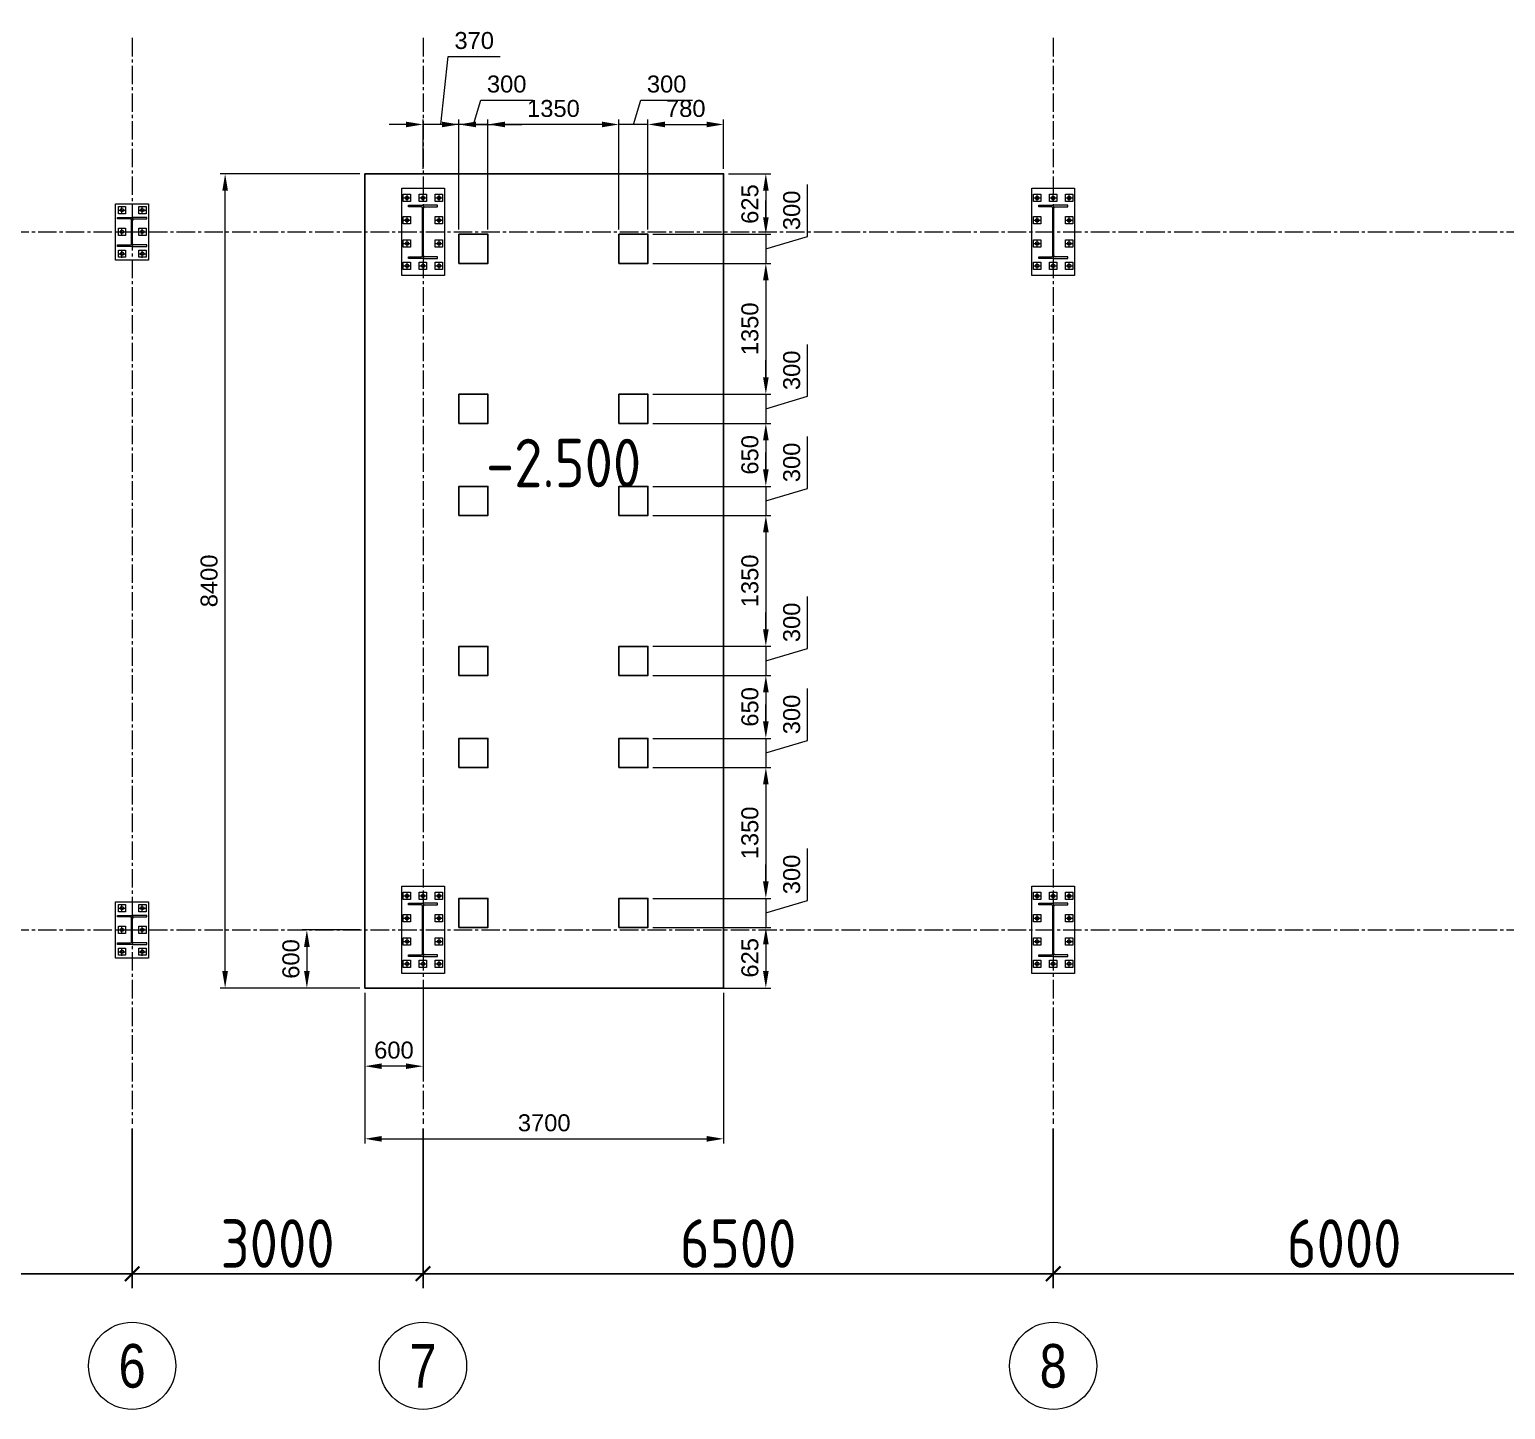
# Model space of a CAD drawing. Header units: millimetres. Extents: x 163705 to 1616509, y 81827 to 302547.
# Drawn here: x 482778 to 498002, y 241216 to 255450 of the extents above; entities that cross this region are included whole.
import ezdxf
from ezdxf.enums import TextEntityAlignment as Align

# ---------------------------------------------------------------- set-up
doc = ezdxf.new("R2010")
doc.units = ezdxf.units.MM
doc.header["$LTSCALE"] = 10
doc.linetypes.add('CENTER2', pattern=[28.575, 19.05, -3.175, 3.175, -3.175])
for name, color, linetype, lineweight in [('1-中心线', 1, 'CENTER2', 0), ('1-护栏', 4, 'Continuous', 18), ('1-标注', 3, 'Continuous', 0), ('1-设备轮廓', 2, 'Continuous', 18), ('1-钢构', 6, 'Continuous', 0)]:
    doc.layers.add(name, color=color, linetype=linetype, lineweight=lineweight)
doc.styles.add('ARIAL', font='arial.ttf', dxfattribs={"width": 0.7})
doc.styles.add('HZ', font='gbenor.shx', dxfattribs={"bigfont": 'gbcbig.shx'})
doc.styles.get("Standard").update_dxf_attribs({"font": 'arial.ttf'})
doc.dimstyles.new('100$0', dxfattribs={"dimscale": 100, "dimtxt": 5, "dimasz": 1.5, "dimexe": 1.5, "dimexo": 0.5, "dimtad": 1, "dimdec": 0, "dimdsep": 46, "dimtxsty": 'HZ', "dimblk": 'ARCHTICK', "dimcen": 2.5, "dimdle": 1, "dimclrd": 256, "dimclre": 256, "dimadec": 0, "dimazin": 0, "dimtfac": 1, "dimtdec": 0, "dimtmove": 0, "dimatfit": 3, "dimfxl": 0, "dimarcsym": 0})
doc.dimstyles.new('AM_GB50$0', dxfattribs={"dimscale": 50, "dimtxt": 3.5, "dimasz": 3.5, "dimexe": 1, "dimexo": 1, "dimgap": 1.5, "dimtad": 1, "dimdsep": 46, "dimtxsty": 'Standard', "dimcen": 0, "dimclrd": 256, "dimclre": 256, "dimclrt": 2, "dimadec": 0, "dimazin": 2, "dimtp": 0.1, "dimtm": 0.1, "dimtfac": 0.71, "dimtdec": 3, "dimtmove": 0, "dimatfit": 3, "dimfxl": 0, "dimlwd": -1, "dimlwe": -1, "dimarcsym": 0})

# ---------------------------------------------------------------- blocks, each defined once
blk = doc.blocks.new('G$CCDFBE48F')
for p, q in [((24, 515), (106, 515)), ((65, 474), (65, 556)), ((235, 515), (316, 515)), ((275, 474), (275, 556)), ((20, 425), (20, 440)), ((20, 440), (170, 440)), ((152, 425), (20, 425)), ((65, 250), (65, 330)), ((165, 168), (165, 412)), ((170, 443), (170, 137)), ((320, 440), (170, 440)), ((175, 168), (175, 412)), ((188, 425), (320, 425)), ((275, 250), (275, 330)), ((320, 425), (320, 440)), ((20, 140), (20, 155)), ((20, 155), (152, 155)), ((24, 290), (106, 290)), ((320, 155), (188, 155)), ((235, 290), (316, 290)), ((320, 140), (320, 155)), ((170, 140), (20, 140)), ((24, 65), (106, 65)), ((65, 24), (65, 106)), ((170, 140), (320, 140)), ((235, 65), (316, 65)), ((275, 24), (275, 106))]:
    blk.add_line(p, q)
for points in [[(0, 0), (0, 580), (340, 580), (340, 0)], [(28, 478), (28, 552), (102, 552), (102, 478)], [(238, 478), (238, 552), (313, 552), (313, 478)], [(28, 252), (28, 328), (102, 328), (102, 252)], [(238, 252), (238, 328), (313, 328), (313, 252)], [(28, 28), (28, 102), (102, 102), (102, 28)], [(238, 28), (238, 102), (313, 102), (313, 28)]]:
    blk.add_lwpolyline(points, close=True)
for centre in [(65, 515), (275, 515), (65, 290), (275, 290), (65, 65), (275, 65)]:
    blk.add_circle(centre, 18)
for centre, start, end in [((152, 412), 0, 90), ((188, 412), 90, 180), ((152, 168), 270, 0), ((188, 168), 180, 270)]:
    blk.add_arc(centre, 13, start, end)
blk.add_text('HC_SUPERPART', height=0.001).set_placement((170, 140))
blk = doc.blocks.new('G$CFEC4C302')
for p, q in [((14, 800), (95, 800)), ((55, 760), (55, 840)), ((179, 800), (260, 800)), ((220, 760), (220, 840)), ((344, 800), (425, 800)), ((385, 760), (385, 840)), ((55, 530), (55, 610)), ((70, 707), (70, 725)), ((70, 725), (220, 725)), ((202, 707), (70, 707)), ((215, 206), (215, 694)), ((220, 728), (220, 172)), ((370, 725), (220, 725)), ((226, 206), (226, 694)), ((239, 707), (370, 707)), ((370, 707), (370, 725)), ((385, 530), (385, 610)), ((14, 570), (95, 570)), ((344, 570), (425, 570)), ((14, 330), (95, 330)), ((55, 290), (55, 370)), ((344, 330), (425, 330)), ((385, 290), (385, 370)), ((70, 175), (70, 193)), ((70, 193), (202, 193)), ((220, 175), (70, 175)), ((220, 175), (370, 175)), ((370, 193), (239, 193)), ((370, 175), (370, 193)), ((14, 100), (95, 100)), ((55, 60), (55, 140)), ((179, 100), (260, 100)), ((220, 60), (220, 140)), ((344, 100), (425, 100)), ((385, 60), (385, 140))]:
    blk.add_line(p, q)
for points in [[(0, 0), (0, 900), (440, 900), (440, 0)], [(17, 762), (17, 838), (92, 838), (92, 762)], [(182, 762), (182, 838), (257, 838), (257, 762)], [(347, 762), (347, 838), (422, 838), (422, 762)], [(17, 532), (17, 608), (92, 608), (92, 532)], [(347, 532), (347, 608), (422, 608), (422, 532)], [(17, 292), (17, 368), (92, 368), (92, 292)], [(347, 292), (347, 368), (422, 368), (422, 292)], [(17, 62), (17, 138), (92, 138), (92, 62)], [(182, 62), (182, 138), (257, 138), (257, 62)], [(347, 62), (347, 138), (422, 138), (422, 62)]]:
    blk.add_lwpolyline(points, close=True)
for centre in [(55, 800), (220, 800), (385, 800), (55, 570), (385, 570), (55, 330), (385, 330), (55, 100), (220, 100), (385, 100)]:
    blk.add_circle(centre, 18)
for centre, start, end in [((202, 694), 0, 90), ((239, 694), 90, 180), ((202, 206), 270, 0), ((239, 206), 180, 270)]:
    blk.add_arc(centre, 13, start, end)
blk.add_text('HC_SUPERPART', height=0.001).set_placement((220, 175))
blk = doc.blocks.new('_ArchTick')
at = {"const_width": 0.15}
blk.add_lwpolyline([(-0.5, -0.5), (0.5, 0.5)], dxfattribs=at)
blk = doc.blocks.new('*D955')
at = {"layer": '1-标注', "lineweight": -2, "transparency": 16777216}
for p, q in [((478837, 244113), (478837, 242466)), ((483837, 244113), (483837, 242466)), ((478737, 242616), (483937, 242616))]:
    blk.add_line(p, q, dxfattribs=at)
at = {"layer": 'Defpoints', "color": 0, "transparency": 16777216}
for p in [(478837, 244163), (483837, 244163), (483837, 242616)]:
    blk.add_point(p, dxfattribs=at)
at = {"layer": '1-标注', "lineweight": -2, "transparency": 16777216, "xscale": 150, "yscale": 150, "zscale": 150, "rotation": 180}
blk.add_blockref('_ArchTick', (478837, 242616), dxfattribs=at)
at = {"layer": '1-标注', "lineweight": -2, "transparency": 16777216, "xscale": 150, "yscale": 150, "zscale": 150}
blk.add_blockref('_ArchTick', (483837, 242616), dxfattribs=at)
at = {"layer": '1-标注', "color": 0, "transparency": 16777216, "insert": (481337, 242928), "char_height": 500, "attachment_point": 5, "style": 'HZ'}
blk.add_mtext('5000', dxfattribs=at)
blk = doc.blocks.new('*D956')
at = {"layer": '1-标注', "lineweight": -2, "transparency": 16777216}
for p, q in [((483837, 244113), (483837, 242466)), ((486837, 244113), (486837, 242466)), ((483737, 242616), (486937, 242616))]:
    blk.add_line(p, q, dxfattribs=at)
at = {"layer": 'Defpoints', "color": 0, "transparency": 16777216}
for p in [(483837, 244163), (486837, 244163), (486837, 242616)]:
    blk.add_point(p, dxfattribs=at)
at = {"layer": '1-标注', "lineweight": -2, "transparency": 16777216, "xscale": 150, "yscale": 150, "zscale": 150, "rotation": 180}
blk.add_blockref('_ArchTick', (483837, 242616), dxfattribs=at)
at = {"layer": '1-标注', "lineweight": -2, "transparency": 16777216, "xscale": 150, "yscale": 150, "zscale": 150}
blk.add_blockref('_ArchTick', (486837, 242616), dxfattribs=at)
at = {"layer": '1-标注', "color": 0, "transparency": 16777216, "insert": (485337, 242928), "char_height": 500, "attachment_point": 5, "style": 'HZ'}
blk.add_mtext('3000', dxfattribs=at)
blk = doc.blocks.new('*D957')
at = {"layer": '1-标注', "lineweight": -2, "transparency": 16777216}
for p, q in [((486837, 244113), (486837, 242466)), ((493337, 244113), (493337, 242466)), ((486737, 242616), (493437, 242616))]:
    blk.add_line(p, q, dxfattribs=at)
at = {"layer": 'Defpoints', "color": 0, "transparency": 16777216}
for p in [(486837, 244163), (493337, 244163), (493337, 242616)]:
    blk.add_point(p, dxfattribs=at)
at = {"layer": '1-标注', "lineweight": -2, "transparency": 16777216, "xscale": 150, "yscale": 150, "zscale": 150, "rotation": 180}
blk.add_blockref('_ArchTick', (486837, 242616), dxfattribs=at)
at = {"layer": '1-标注', "lineweight": -2, "transparency": 16777216, "xscale": 150, "yscale": 150, "zscale": 150}
blk.add_blockref('_ArchTick', (493337, 242616), dxfattribs=at)
at = {"layer": '1-标注', "color": 0, "transparency": 16777216, "insert": (490087, 242928), "char_height": 500, "attachment_point": 5, "style": 'HZ'}
blk.add_mtext('6500', dxfattribs=at)
blk = doc.blocks.new('*D958')
at = {"layer": '1-标注', "lineweight": -2, "transparency": 16777216}
for p, q in [((493337, 244113), (493337, 242466)), ((499337, 244113), (499337, 242466)), ((493237, 242616), (499437, 242616))]:
    blk.add_line(p, q, dxfattribs=at)
at = {"layer": 'Defpoints', "color": 0, "transparency": 16777216}
for p in [(493337, 244163), (499337, 244163), (499337, 242616)]:
    blk.add_point(p, dxfattribs=at)
at = {"layer": '1-标注', "lineweight": -2, "transparency": 16777216, "xscale": 150, "yscale": 150, "zscale": 150, "rotation": 180}
blk.add_blockref('_ArchTick', (493337, 242616), dxfattribs=at)
at = {"layer": '1-标注', "lineweight": -2, "transparency": 16777216, "xscale": 150, "yscale": 150, "zscale": 150}
blk.add_blockref('_ArchTick', (499337, 242616), dxfattribs=at)
at = {"layer": '1-标注', "color": 0, "transparency": 16777216, "insert": (496337, 242928), "char_height": 500, "attachment_point": 5, "style": 'HZ'}
blk.add_mtext('6000', dxfattribs=at)
blk = doc.blocks.new('*D969')
at = {"layer": '1-标注', "linetype": 'ByBlock', "transparency": 16777216}
for p, q in [((486187, 246163), (485589, 246163)), ((485639, 245988), (485639, 245738)), ((486187, 245563), (485589, 245563))]:
    blk.add_line(p, q, dxfattribs=at)
at = {"layer": '1-标注', "transparency": 16777216}
for points in [[(485610, 245988), (485668, 245988), (485639, 246163)], [(485610, 245738), (485668, 245738), (485639, 245563)]]:
    blk.add_solid(points, dxfattribs=at)
at = {"layer": 'Defpoints', "color": 0, "transparency": 16777216}
for p in [(486237, 246163), (485639, 245563), (486237, 245563)]:
    blk.add_point(p, dxfattribs=at)
at = {"layer": '1-标注', "color": 2, "transparency": 16777216, "insert": (485475, 245863), "char_height": 175, "attachment_point": 5, "rotation": 90}
blk.add_mtext('600', dxfattribs=at)
blk = doc.blocks.new('*D970')
at = {"layer": '1-标注', "linetype": 'ByBlock', "transparency": 16777216}
for p, q in [((486187, 253963), (484746, 253963)), ((484796, 245738), (484796, 253788)), ((486187, 245563), (484746, 245563))]:
    blk.add_line(p, q, dxfattribs=at)
at = {"layer": '1-标注', "transparency": 16777216}
for points in [[(484767, 253788), (484825, 253788), (484796, 253963)], [(484767, 245738), (484825, 245738), (484796, 245563)]]:
    blk.add_solid(points, dxfattribs=at)
at = {"layer": 'Defpoints', "color": 0, "transparency": 16777216}
for p in [(484796, 253963), (486237, 253963), (486237, 245563)]:
    blk.add_point(p, dxfattribs=at)
at = {"layer": '1-标注', "color": 2, "transparency": 16777216, "insert": (484631, 249763), "char_height": 175, "attachment_point": 5, "rotation": 90}
blk.add_mtext('8400', dxfattribs=at)
blk = doc.blocks.new('*D971')
at = {"layer": '1-标注', "linetype": 'ByBlock', "transparency": 16777216}
for p, q in [((486237, 245513), (486237, 244707)), ((486837, 245513), (486837, 244707)), ((486662, 244757), (486412, 244757))]:
    blk.add_line(p, q, dxfattribs=at)
at = {"layer": '1-标注', "transparency": 16777216}
for points in [[(486412, 244786), (486412, 244728), (486237, 244757)], [(486662, 244786), (486662, 244728), (486837, 244757)]]:
    blk.add_solid(points, dxfattribs=at)
at = {"layer": 'Defpoints', "color": 0, "transparency": 16777216}
for p in [(486237, 245563), (486837, 245563), (486237, 244757)]:
    blk.add_point(p, dxfattribs=at)
at = {"layer": '1-标注', "color": 2, "transparency": 16777216, "insert": (486537, 244922), "char_height": 175, "attachment_point": 5}
blk.add_mtext('600', dxfattribs=at)
blk = doc.blocks.new('*D972')
at = {"layer": '1-标注', "linetype": 'ByBlock', "transparency": 16777216}
for p, q in [((486237, 245513), (486237, 243958)), ((489937, 245513), (489937, 243958)), ((486412, 244008), (489762, 244008))]:
    blk.add_line(p, q, dxfattribs=at)
at = {"layer": '1-标注', "transparency": 16777216}
for points in [[(486412, 244037), (486412, 243978), (486237, 244008)], [(489762, 244037), (489762, 243978), (489937, 244008)]]:
    blk.add_solid(points, dxfattribs=at)
at = {"layer": 'Defpoints', "color": 0, "transparency": 16777216}
for p in [(486237, 245563), (489937, 245563), (489937, 244008)]:
    blk.add_point(p, dxfattribs=at)
at = {"layer": '1-标注', "color": 2, "transparency": 16777216, "insert": (488087, 244172), "char_height": 175, "attachment_point": 5}
blk.add_mtext('3700', dxfattribs=at)
blk = doc.blocks.new('*D1059')
at = {"layer": '1-标注', "linetype": 'ByBlock', "transparency": 16777216}
for p, q in [((489157, 253388), (489157, 254521)), ((489332, 254471), (489762, 254471)), ((489937, 254013), (489937, 254521))]:
    blk.add_line(p, q, dxfattribs=at)
at = {"layer": '1-标注', "transparency": 16777216}
for points in [[(489332, 254500), (489332, 254442), (489157, 254471)], [(489762, 254500), (489762, 254442), (489937, 254471)]]:
    blk.add_solid(points, dxfattribs=at)
at = {"layer": 'Defpoints', "color": 0, "transparency": 16777216}
for p in [(489937, 254471), (489937, 253963), (489157, 253338)]:
    blk.add_point(p, dxfattribs=at)
at = {"layer": '1-标注', "color": 2, "transparency": 16777216, "insert": (489547, 254635), "char_height": 175, "attachment_point": 5}
blk.add_mtext('780', dxfattribs=at)
blk = doc.blocks.new('*D1060')
at = {"layer": '1-标注', "linetype": 'ByBlock', "transparency": 16777216}
for p, q in [((489007, 254471), (489083, 254723)), ((489083, 254723), (489618, 254723)), ((488682, 254471), (488507, 254471)), ((488857, 253388), (488857, 254521)), ((489157, 254471), (488857, 254471)), ((489157, 254471), (488857, 254471)), ((489157, 253388), (489157, 254521)), ((489332, 254471), (489507, 254471))]:
    blk.add_line(p, q, dxfattribs=at)
at = {"layer": '1-标注', "transparency": 16777216}
for points in [[(488682, 254500), (488682, 254442), (488857, 254471)], [(489332, 254500), (489332, 254442), (489157, 254471)]]:
    blk.add_solid(points, dxfattribs=at)
at = {"layer": 'Defpoints', "color": 0, "transparency": 16777216}
for p in [(488857, 254471), (488857, 253338), (489157, 253338)]:
    blk.add_point(p, dxfattribs=at)
at = {"layer": '1-标注', "color": 2, "transparency": 16777216, "insert": (489350, 254887), "char_height": 175, "attachment_point": 5}
blk.add_mtext('300', dxfattribs=at)
blk = doc.blocks.new('*D1061')
at = {"layer": '1-标注', "linetype": 'ByBlock', "transparency": 16777216}
for p, q in [((487507, 253388), (487507, 254521)), ((488682, 254471), (487682, 254471)), ((488857, 253388), (488857, 254521))]:
    blk.add_line(p, q, dxfattribs=at)
at = {"layer": '1-标注', "transparency": 16777216}
for points in [[(487682, 254500), (487682, 254442), (487507, 254471)], [(488682, 254500), (488682, 254442), (488857, 254471)]]:
    blk.add_solid(points, dxfattribs=at)
at = {"layer": 'Defpoints', "color": 0, "transparency": 16777216}
for p in [(487507, 254471), (487507, 253338), (488857, 253338)]:
    blk.add_point(p, dxfattribs=at)
at = {"layer": '1-标注', "color": 2, "transparency": 16777216, "insert": (488182, 254635), "char_height": 175, "attachment_point": 5}
blk.add_mtext('1350', dxfattribs=at)
blk = doc.blocks.new('*D1062')
at = {"layer": '1-标注', "linetype": 'ByBlock', "transparency": 16777216}
for p, q in [((487357, 254471), (487433, 254723)), ((487433, 254723), (487968, 254723)), ((487032, 254471), (486857, 254471)), ((487207, 253388), (487207, 254521)), ((487507, 254471), (487207, 254471)), ((487507, 254471), (487207, 254471)), ((487507, 253388), (487507, 254521)), ((487682, 254471), (487857, 254471))]:
    blk.add_line(p, q, dxfattribs=at)
at = {"layer": '1-标注', "transparency": 16777216}
for points in [[(487032, 254500), (487032, 254442), (487207, 254471)], [(487682, 254500), (487682, 254442), (487507, 254471)]]:
    blk.add_solid(points, dxfattribs=at)
at = {"layer": 'Defpoints', "color": 0, "transparency": 16777216}
for p in [(487207, 254471), (487207, 253338), (487507, 253338)]:
    blk.add_point(p, dxfattribs=at)
at = {"layer": '1-标注', "color": 2, "transparency": 16777216, "insert": (487700, 254887), "char_height": 175, "attachment_point": 5}
blk.add_mtext('300', dxfattribs=at)
blk = doc.blocks.new('*D1063')
at = {"layer": '1-标注', "linetype": 'ByBlock', "transparency": 16777216}
for p, q in [((487022, 254471), (487098, 255171)), ((487098, 255171), (487633, 255171)), ((486662, 254471), (486487, 254471)), ((486837, 254013), (486837, 254521)), ((487207, 254471), (486837, 254471)), ((487207, 254471), (486837, 254471)), ((487207, 253388), (487207, 254521)), ((487382, 254471), (487557, 254471))]:
    blk.add_line(p, q, dxfattribs=at)
at = {"layer": '1-标注', "transparency": 16777216}
for points in [[(486662, 254500), (486662, 254442), (486837, 254471)], [(487382, 254500), (487382, 254442), (487207, 254471)]]:
    blk.add_solid(points, dxfattribs=at)
at = {"layer": 'Defpoints', "color": 0, "transparency": 16777216}
for p in [(486837, 254471), (486837, 253963), (487207, 253338)]:
    blk.add_point(p, dxfattribs=at)
at = {"layer": '1-标注', "color": 2, "transparency": 16777216, "insert": (487365, 255336), "char_height": 175, "attachment_point": 5}
blk.add_mtext('370', dxfattribs=at)
blk = doc.blocks.new('*D1064')
at = {"layer": '1-标注', "linetype": 'ByBlock', "transparency": 16777216}
for p, q in [((489987, 253963), (490423, 253963)), ((490373, 253788), (490373, 253513)), ((489207, 253338), (490423, 253338))]:
    blk.add_line(p, q, dxfattribs=at)
at = {"layer": '1-标注', "transparency": 16777216}
for points in [[(490344, 253788), (490402, 253788), (490373, 253963)], [(490344, 253513), (490402, 253513), (490373, 253338)]]:
    blk.add_solid(points, dxfattribs=at)
at = {"layer": 'Defpoints', "color": 0, "transparency": 16777216}
for p in [(489937, 253963), (489157, 253338), (490373, 253338)]:
    blk.add_point(p, dxfattribs=at)
at = {"layer": '1-标注', "color": 2, "transparency": 16777216, "insert": (490209, 253650), "char_height": 175, "attachment_point": 5, "rotation": 90}
blk.add_mtext('625', dxfattribs=at)
blk = doc.blocks.new('*D1065')
at = {"layer": '1-标注', "linetype": 'ByBlock', "transparency": 16777216}
for p, q in [((490804, 253317), (490804, 253853)), ((490373, 253513), (490373, 253688)), ((489207, 253338), (490423, 253338)), ((490373, 253338), (490373, 253038)), ((490373, 253338), (490373, 253038)), ((490373, 253188), (490804, 253317)), ((489207, 253038), (490423, 253038)), ((490373, 252863), (490373, 252688))]:
    blk.add_line(p, q, dxfattribs=at)
at = {"layer": '1-标注', "transparency": 16777216}
for points in [[(490344, 253513), (490402, 253513), (490373, 253338)], [(490344, 252863), (490402, 252863), (490373, 253038)]]:
    blk.add_solid(points, dxfattribs=at)
at = {"layer": 'Defpoints', "color": 0, "transparency": 16777216}
for p in [(489157, 253338), (489157, 253038), (490373, 253038)]:
    blk.add_point(p, dxfattribs=at)
at = {"layer": '1-标注', "color": 2, "transparency": 16777216, "insert": (490640, 253585), "char_height": 175, "attachment_point": 5, "rotation": 90}
blk.add_mtext('300', dxfattribs=at)
blk = doc.blocks.new('*D1066')
at = {"layer": '1-标注', "linetype": 'ByBlock', "transparency": 16777216}
for p, q in [((489207, 253038), (490423, 253038)), ((490373, 252863), (490373, 251863)), ((489207, 251688), (490423, 251688))]:
    blk.add_line(p, q, dxfattribs=at)
at = {"layer": '1-标注', "transparency": 16777216}
for points in [[(490344, 252863), (490402, 252863), (490373, 253038)], [(490344, 251863), (490402, 251863), (490373, 251688)]]:
    blk.add_solid(points, dxfattribs=at)
at = {"layer": 'Defpoints', "color": 0, "transparency": 16777216}
for p in [(489157, 253038), (489157, 251688), (490373, 251688)]:
    blk.add_point(p, dxfattribs=at)
at = {"layer": '1-标注', "color": 2, "transparency": 16777216, "insert": (490209, 252363), "char_height": 175, "attachment_point": 5, "rotation": 90}
blk.add_mtext('1350', dxfattribs=at)
blk = doc.blocks.new('*D1067')
at = {"layer": '1-标注', "linetype": 'ByBlock', "transparency": 16777216}
for p, q in [((490804, 251667), (490804, 252203)), ((490373, 251863), (490373, 252038)), ((489207, 251688), (490423, 251688)), ((490373, 251688), (490373, 251388)), ((490373, 251688), (490373, 251388)), ((490373, 251538), (490804, 251667)), ((489207, 251388), (490423, 251388)), ((490373, 251213), (490373, 251038))]:
    blk.add_line(p, q, dxfattribs=at)
at = {"layer": '1-标注', "transparency": 16777216}
for points in [[(490344, 251863), (490402, 251863), (490373, 251688)], [(490344, 251213), (490402, 251213), (490373, 251388)]]:
    blk.add_solid(points, dxfattribs=at)
at = {"layer": 'Defpoints', "color": 0, "transparency": 16777216}
for p in [(489157, 251688), (489157, 251388), (490373, 251388)]:
    blk.add_point(p, dxfattribs=at)
at = {"layer": '1-标注', "color": 2, "transparency": 16777216, "insert": (490640, 251935), "char_height": 175, "attachment_point": 5, "rotation": 90}
blk.add_mtext('300', dxfattribs=at)
blk = doc.blocks.new('*D1068')
at = {"layer": '1-标注', "linetype": 'ByBlock', "transparency": 16777216}
for p, q in [((489207, 251388), (490423, 251388)), ((490373, 251213), (490373, 250913)), ((489207, 250738), (490423, 250738))]:
    blk.add_line(p, q, dxfattribs=at)
at = {"layer": '1-标注', "transparency": 16777216}
for points in [[(490344, 251213), (490402, 251213), (490373, 251388)], [(490344, 250913), (490402, 250913), (490373, 250738)]]:
    blk.add_solid(points, dxfattribs=at)
at = {"layer": 'Defpoints', "color": 0, "transparency": 16777216}
for p in [(489157, 251388), (489157, 250738), (490373, 250738)]:
    blk.add_point(p, dxfattribs=at)
at = {"layer": '1-标注', "color": 2, "transparency": 16777216, "insert": (490209, 251063), "char_height": 175, "attachment_point": 5, "rotation": 90}
blk.add_mtext('650', dxfattribs=at)
blk = doc.blocks.new('*D1069')
at = {"layer": '1-标注', "linetype": 'ByBlock', "transparency": 16777216}
for p, q in [((490804, 250717), (490804, 251253)), ((490373, 250913), (490373, 251088)), ((489207, 250738), (490423, 250738)), ((490373, 250738), (490373, 250438)), ((490373, 250738), (490373, 250438)), ((490373, 250588), (490804, 250717)), ((489207, 250438), (490423, 250438)), ((490373, 250263), (490373, 250088))]:
    blk.add_line(p, q, dxfattribs=at)
at = {"layer": '1-标注', "transparency": 16777216}
for points in [[(490344, 250913), (490402, 250913), (490373, 250738)], [(490344, 250263), (490402, 250263), (490373, 250438)]]:
    blk.add_solid(points, dxfattribs=at)
at = {"layer": 'Defpoints', "color": 0, "transparency": 16777216}
for p in [(489157, 250738), (489157, 250438), (490373, 250438)]:
    blk.add_point(p, dxfattribs=at)
at = {"layer": '1-标注', "color": 2, "transparency": 16777216, "insert": (490640, 250985), "char_height": 175, "attachment_point": 5, "rotation": 90}
blk.add_mtext('300', dxfattribs=at)
blk = doc.blocks.new('*D1070')
at = {"layer": '1-标注', "linetype": 'ByBlock', "transparency": 16777216}
for p, q in [((489207, 250438), (490423, 250438)), ((490373, 250263), (490373, 249263)), ((489207, 249088), (490423, 249088))]:
    blk.add_line(p, q, dxfattribs=at)
at = {"layer": '1-标注', "transparency": 16777216}
for points in [[(490344, 250263), (490402, 250263), (490373, 250438)], [(490344, 249263), (490402, 249263), (490373, 249088)]]:
    blk.add_solid(points, dxfattribs=at)
at = {"layer": 'Defpoints', "color": 0, "transparency": 16777216}
for p in [(489157, 250438), (489157, 249088), (490373, 249088)]:
    blk.add_point(p, dxfattribs=at)
at = {"layer": '1-标注', "color": 2, "transparency": 16777216, "insert": (490209, 249763), "char_height": 175, "attachment_point": 5, "rotation": 90}
blk.add_mtext('1350', dxfattribs=at)
blk = doc.blocks.new('*D1071')
at = {"layer": '1-标注', "linetype": 'ByBlock', "transparency": 16777216}
for p, q in [((490804, 249067), (490804, 249603)), ((490373, 249263), (490373, 249438)), ((489207, 249088), (490423, 249088)), ((490373, 249088), (490373, 248788)), ((490373, 249088), (490373, 248788)), ((490373, 248938), (490804, 249067)), ((489207, 248788), (490423, 248788)), ((490373, 248613), (490373, 248438))]:
    blk.add_line(p, q, dxfattribs=at)
at = {"layer": '1-标注', "transparency": 16777216}
for points in [[(490344, 249263), (490402, 249263), (490373, 249088)], [(490344, 248613), (490402, 248613), (490373, 248788)]]:
    blk.add_solid(points, dxfattribs=at)
at = {"layer": 'Defpoints', "color": 0, "transparency": 16777216}
for p in [(489157, 249088), (489157, 248788), (490373, 248788)]:
    blk.add_point(p, dxfattribs=at)
at = {"layer": '1-标注', "color": 2, "transparency": 16777216, "insert": (490640, 249335), "char_height": 175, "attachment_point": 5, "rotation": 90}
blk.add_mtext('300', dxfattribs=at)
blk = doc.blocks.new('*D1072')
at = {"layer": '1-标注', "linetype": 'ByBlock', "transparency": 16777216}
for p, q in [((489207, 248788), (490423, 248788)), ((490373, 248613), (490373, 248313)), ((489207, 248138), (490423, 248138))]:
    blk.add_line(p, q, dxfattribs=at)
at = {"layer": '1-标注', "transparency": 16777216}
for points in [[(490344, 248613), (490402, 248613), (490373, 248788)], [(490344, 248313), (490402, 248313), (490373, 248138)]]:
    blk.add_solid(points, dxfattribs=at)
at = {"layer": 'Defpoints', "color": 0, "transparency": 16777216}
for p in [(489157, 248788), (489157, 248138), (490373, 248138)]:
    blk.add_point(p, dxfattribs=at)
at = {"layer": '1-标注', "color": 2, "transparency": 16777216, "insert": (490209, 248463), "char_height": 175, "attachment_point": 5, "rotation": 90}
blk.add_mtext('650', dxfattribs=at)
blk = doc.blocks.new('*D1073')
at = {"layer": '1-标注', "linetype": 'ByBlock', "transparency": 16777216}
for p, q in [((490804, 248117), (490804, 248653)), ((490373, 248313), (490373, 248488)), ((489207, 248138), (490423, 248138)), ((490373, 248138), (490373, 247838)), ((490373, 248138), (490373, 247838)), ((490373, 247988), (490804, 248117)), ((489207, 247838), (490423, 247838)), ((490373, 247663), (490373, 247488))]:
    blk.add_line(p, q, dxfattribs=at)
at = {"layer": '1-标注', "transparency": 16777216}
for points in [[(490344, 248313), (490402, 248313), (490373, 248138)], [(490344, 247663), (490402, 247663), (490373, 247838)]]:
    blk.add_solid(points, dxfattribs=at)
at = {"layer": 'Defpoints', "color": 0, "transparency": 16777216}
for p in [(489157, 248138), (489157, 247838), (490373, 247838)]:
    blk.add_point(p, dxfattribs=at)
at = {"layer": '1-标注', "color": 2, "transparency": 16777216, "insert": (490640, 248385), "char_height": 175, "attachment_point": 5, "rotation": 90}
blk.add_mtext('300', dxfattribs=at)
blk = doc.blocks.new('*D1074')
at = {"layer": '1-标注', "linetype": 'ByBlock', "transparency": 16777216}
for p, q in [((489207, 247838), (490423, 247838)), ((490373, 247663), (490373, 246663)), ((489207, 246488), (490423, 246488))]:
    blk.add_line(p, q, dxfattribs=at)
at = {"layer": '1-标注', "transparency": 16777216}
for points in [[(490344, 247663), (490402, 247663), (490373, 247838)], [(490344, 246663), (490402, 246663), (490373, 246488)]]:
    blk.add_solid(points, dxfattribs=at)
at = {"layer": 'Defpoints', "color": 0, "transparency": 16777216}
for p in [(489157, 247838), (489157, 246488), (490373, 246488)]:
    blk.add_point(p, dxfattribs=at)
at = {"layer": '1-标注', "color": 2, "transparency": 16777216, "insert": (490209, 247163), "char_height": 175, "attachment_point": 5, "rotation": 90}
blk.add_mtext('1350', dxfattribs=at)
blk = doc.blocks.new('*D1075')
at = {"layer": '1-标注', "linetype": 'ByBlock', "transparency": 16777216}
for p, q in [((490804, 246467), (490804, 247003)), ((490373, 246663), (490373, 246838)), ((489207, 246488), (490423, 246488)), ((490373, 246488), (490373, 246188)), ((490373, 246488), (490373, 246188)), ((490373, 246338), (490804, 246467)), ((489207, 246188), (490423, 246188)), ((490373, 246013), (490373, 245838))]:
    blk.add_line(p, q, dxfattribs=at)
at = {"layer": '1-标注', "transparency": 16777216}
for points in [[(490344, 246663), (490402, 246663), (490373, 246488)], [(490344, 246013), (490402, 246013), (490373, 246188)]]:
    blk.add_solid(points, dxfattribs=at)
at = {"layer": 'Defpoints', "color": 0, "transparency": 16777216}
for p in [(489157, 246488), (489157, 246188), (490373, 246188)]:
    blk.add_point(p, dxfattribs=at)
at = {"layer": '1-标注', "color": 2, "transparency": 16777216, "insert": (490640, 246735), "char_height": 175, "attachment_point": 5, "rotation": 90}
blk.add_mtext('300', dxfattribs=at)
blk = doc.blocks.new('*D1076')
at = {"layer": '1-标注', "linetype": 'ByBlock', "transparency": 16777216}
for p, q in [((489207, 246188), (490423, 246188)), ((490373, 246013), (490373, 245738)), ((489207, 245563), (490423, 245563))]:
    blk.add_line(p, q, dxfattribs=at)
at = {"layer": '1-标注', "transparency": 16777216}
for points in [[(490344, 246013), (490402, 246013), (490373, 246188)], [(490344, 245738), (490402, 245738), (490373, 245563)]]:
    blk.add_solid(points, dxfattribs=at)
at = {"layer": 'Defpoints', "color": 0, "transparency": 16777216}
for p in [(489157, 246188), (489157, 245563), (490373, 245563)]:
    blk.add_point(p, dxfattribs=at)
at = {"layer": '1-标注', "color": 2, "transparency": 16777216, "insert": (490209, 245875), "char_height": 175, "attachment_point": 5, "rotation": 90}
blk.add_mtext('625', dxfattribs=at)

msp = doc.modelspace()

# ---------------------------------------------------------------- linework, layer by layer
for points in [[(486236.946, 245562.835), (486236.946, 253962.835), (489936.942, 253962.835), (489936.942, 245562.835)], [(487206.946, 253037.834), (487506.946, 253037.834), (487506.946, 253337.834), (487206.946, 253337.834)], [(488856.946, 253037.834), (489156.946, 253037.834), (489156.946, 253337.834), (488856.946, 253337.834)], [(487206.946, 251387.834), (487506.946, 251387.834), (487506.946, 251687.834), (487206.946, 251687.834)], [(488856.946, 251387.834), (489156.946, 251387.834), (489156.946, 251687.834), (488856.946, 251687.834)], [(487206.946, 250437.837), (487506.946, 250437.837), (487506.946, 250737.837), (487206.946, 250737.837)], [(488856.946, 250437.837), (489156.946, 250437.837), (489156.946, 250737.837), (488856.946, 250737.837)], [(487206.946, 248787.837), (487506.946, 248787.837), (487506.946, 249087.837), (487206.946, 249087.837)], [(488856.946, 248787.837), (489156.946, 248787.837), (489156.946, 249087.837), (488856.946, 249087.837)], [(487206.957, 247837.837), (487506.957, 247837.837), (487506.957, 248137.837), (487206.957, 248137.837)], [(488856.957, 247837.837), (489156.957, 247837.837), (489156.957, 248137.837), (488856.957, 248137.837)], [(487206.957, 246187.837), (487506.957, 246187.837), (487506.957, 246487.837), (487206.957, 246487.837)], [(488856.957, 246187.837), (489156.957, 246187.837), (489156.957, 246487.837), (488856.957, 246487.837)]]:
    msp.add_lwpolyline(points, close=True)
at = {"layer": '1-中心线'}
for p, q in [((483836.946, 255362.941), (483836.946, 244162.703)), ((486836.946, 255362.941), (486836.946, 244162.703)), ((493336.946, 255362.941), (493336.946, 244162.703)), ((455720.795, 253362.835), (534337.221, 253362.835)), ((455720.795, 246162.835), (534347.221, 246162.835))]:
    msp.add_line(p, q, dxfattribs=at)
at = {"layer": '1-护栏'}
for centre in [(483836.946, 241665.997), (486836.946, 241665.997), (493336.946, 241665.997)]:
    msp.add_circle(centre, 450, dxfattribs=at)

# ---------------------------------------------------------------- block references
at = {"layer": '1-钢构'}
for name, p in [('G$CFEC4C302', (486616.946, 252912.835)), ('G$CFEC4C302', (493116.946, 252912.835)), ('G$CCDFBE48F', (483666.946, 253072.835)), ('G$CFEC4C302', (486616.946, 245712.835)), ('G$CFEC4C302', (493116.946, 245712.835)), ('G$CCDFBE48F', (483666.946, 245872.835))]:
    msp.add_blockref(name, p, dxfattribs=at)

# ---------------------------------------------------------------- texts
at = {"layer": '1-护栏', "style": 'ARIAL', "width": 0.8}
for s, p in [('6', (483836.946, 241665.997)), ('7', (486836.946, 241665.997)), ('8', (493336.946, 241665.997))]:
    msp.add_text(s, height=450, dxfattribs=at).set_placement(p, align=Align.MIDDLE_CENTER)
at = {"layer": '1-设备轮廓', "insert": (487486.961, 251228.966), "char_height": 500, "width": 950.69162, "attachment_point": 1, "style": 'HZ'}
msp.add_mtext('-2.500', dxfattribs=at)

# ---------------------------------------------------------------- dimensions: what is measured, and where the dimension line sits
at = {"layer": '1-标注'}
dim = msp.add_linear_dim(base=(486836.946, 254471.041), p1=(487206.946, 253337.834), p2=(486836.946, 253962.835), dimstyle='AM_GB50$0', override={"dimtmove": 1}, dxfattribs=at)
dim.commit()
dim.dimension.update_dxf_attribs({"geometry": '*D1063', "text_midpoint": (487172.519, 255171.115), "dimtype": 160})
for base, p1, p2, dimstyle, override, picture, middle in [((487206.946, 254471.041), (487506.946, 253337.834), (487206.946, 253337.834), 'AM_GB50$0', {"dimtmove": 1}, '*D1062', (487507.519, 254887.361)), ((488856.946, 254471.041), (489156.946, 253337.834), (488856.946, 253337.834), 'AM_GB50$0', {"dimtmove": 1}, '*D1060', (489157.519, 254887.361)), ((487506.946, 254471.041), (488856.946, 253337.834), (487506.946, 253337.834), 'AM_GB50$0', {"dimtmove": 1}, '*D1061', (488181.946, 254635.451)), ((486236.946, 244757.297), (486836.946, 245562.835), (486236.946, 245562.835), 'AM_GB50$0', {"dimtmove": 1}, '*D971', (486536.946, 244921.648)), ((489936.942, 244007.534), (486236.946, 245562.835), (489936.942, 245562.835), 'AM_GB50$0', {"dimtmove": 1}, '*D972', (488086.944, 244171.944)), ((483836.946, 242615.997), (478836.946, 244162.703), (483836.946, 244162.703), '100$0', {"dimtol": 0, "dimlim": 0, "dimtdec": 8, "dimtix": 1}, '*D955', (481336.946, 242928.497)), ((486836.946, 242615.997), (483836.946, 244162.703), (486836.946, 244162.703), '100$0', {"dimtol": 0, "dimlim": 0, "dimtdec": 8, "dimtix": 1}, '*D956', (485336.946, 242928.497)), ((493336.946, 242615.997), (486836.946, 244162.703), (493336.946, 244162.703), '100$0', {"dimtol": 0, "dimlim": 0, "dimtdec": 8, "dimtix": 1}, '*D957', (490086.946, 242928.497)), ((499336.946, 242615.997), (493336.946, 244162.703), (499336.946, 244162.703), '100$0', {"dimtol": 0, "dimlim": 0, "dimtdec": 8, "dimtix": 1}, '*D958', (496336.946, 242928.497))]:
    dim = msp.add_linear_dim(base=base, p1=p1, p2=p2, dimstyle=dimstyle, override=override, dxfattribs=at)
    dim.commit()
    dim.dimension.update_dxf_attribs({"geometry": picture, "text_midpoint": middle})
dim = msp.add_linear_dim(base=(489936.942, 254471.041), p1=(489156.946, 253337.834), p2=(489936.942, 253962.835), dimstyle='AM_GB50$0', dxfattribs=at)
dim.commit()
dim.dimension.update_dxf_attribs({"geometry": '*D1059', "text_midpoint": (489546.944, 254635.391)})
for base, p1, p2, picture, middle in [((484795.834, 253962.835), (486236.946, 245562.835), (486236.946, 253962.835), '*D970', (484631.484, 249762.835)), ((490373.329, 253037.834), (489156.946, 253337.834), (489156.946, 253037.834), '*D1065', (490639.649, 253392.053)), ((490373.329, 251687.834), (489156.946, 253037.834), (489156.946, 251687.834), '*D1066', (490208.919, 252362.834)), ((490373.329, 251387.834), (489156.946, 251687.834), (489156.946, 251387.834), '*D1067', (490639.649, 251742.053)), ((490373.329, 250737.837), (489156.946, 251387.834), (489156.946, 250737.837), '*D1068', (490208.979, 251062.836)), ((490373.329, 250437.837), (489156.946, 250737.837), (489156.946, 250437.837), '*D1069', (490639.649, 250792.056)), ((490373.329, 249087.837), (489156.946, 250437.837), (489156.946, 249087.837), '*D1070', (490208.919, 249762.837)), ((490373.329, 248787.837), (489156.946, 249087.837), (489156.946, 248787.837), '*D1071', (490639.649, 249142.056)), ((490373.329, 248137.837), (489156.946, 248787.837), (489156.957, 248137.837), '*D1072', (490208.979, 248462.837)), ((490373.329, 247837.837), (489156.957, 248137.837), (489156.957, 247837.837), '*D1073', (490639.649, 248192.056)), ((490373.329, 246487.837), (489156.957, 247837.837), (489156.957, 246487.837), '*D1074', (490208.919, 247162.837)), ((490373.329, 246187.837), (489156.957, 246487.837), (489156.957, 246187.837), '*D1075', (490639.649, 246542.056)), ((485639.248, 245562.835), (486236.946, 246162.835), (486236.946, 245562.835), '*D969', (485474.898, 245862.835)), ((490373.329, 245562.835), (489156.957, 246187.837), (489156.957, 245562.835), '*D1076', (490208.979, 245875.336))]:
    dim = msp.add_linear_dim(base=base, p1=p1, p2=p2, angle=90, dimstyle='AM_GB50$0', override={"dimtmove": 1}, dxfattribs=at)
    dim.commit()
    dim.dimension.update_dxf_attribs({"geometry": picture, "text_midpoint": middle})
dim = msp.add_linear_dim(base=(490373.329, 253337.834), p1=(489936.942, 253962.835), p2=(489156.946, 253337.834), angle=90, dimstyle='AM_GB50$0', dxfattribs=at)
dim.commit()
dim.dimension.update_dxf_attribs({"geometry": '*D1064', "text_midpoint": (490208.979, 253650.335)})

doc.saveas('drawing.dxf')
